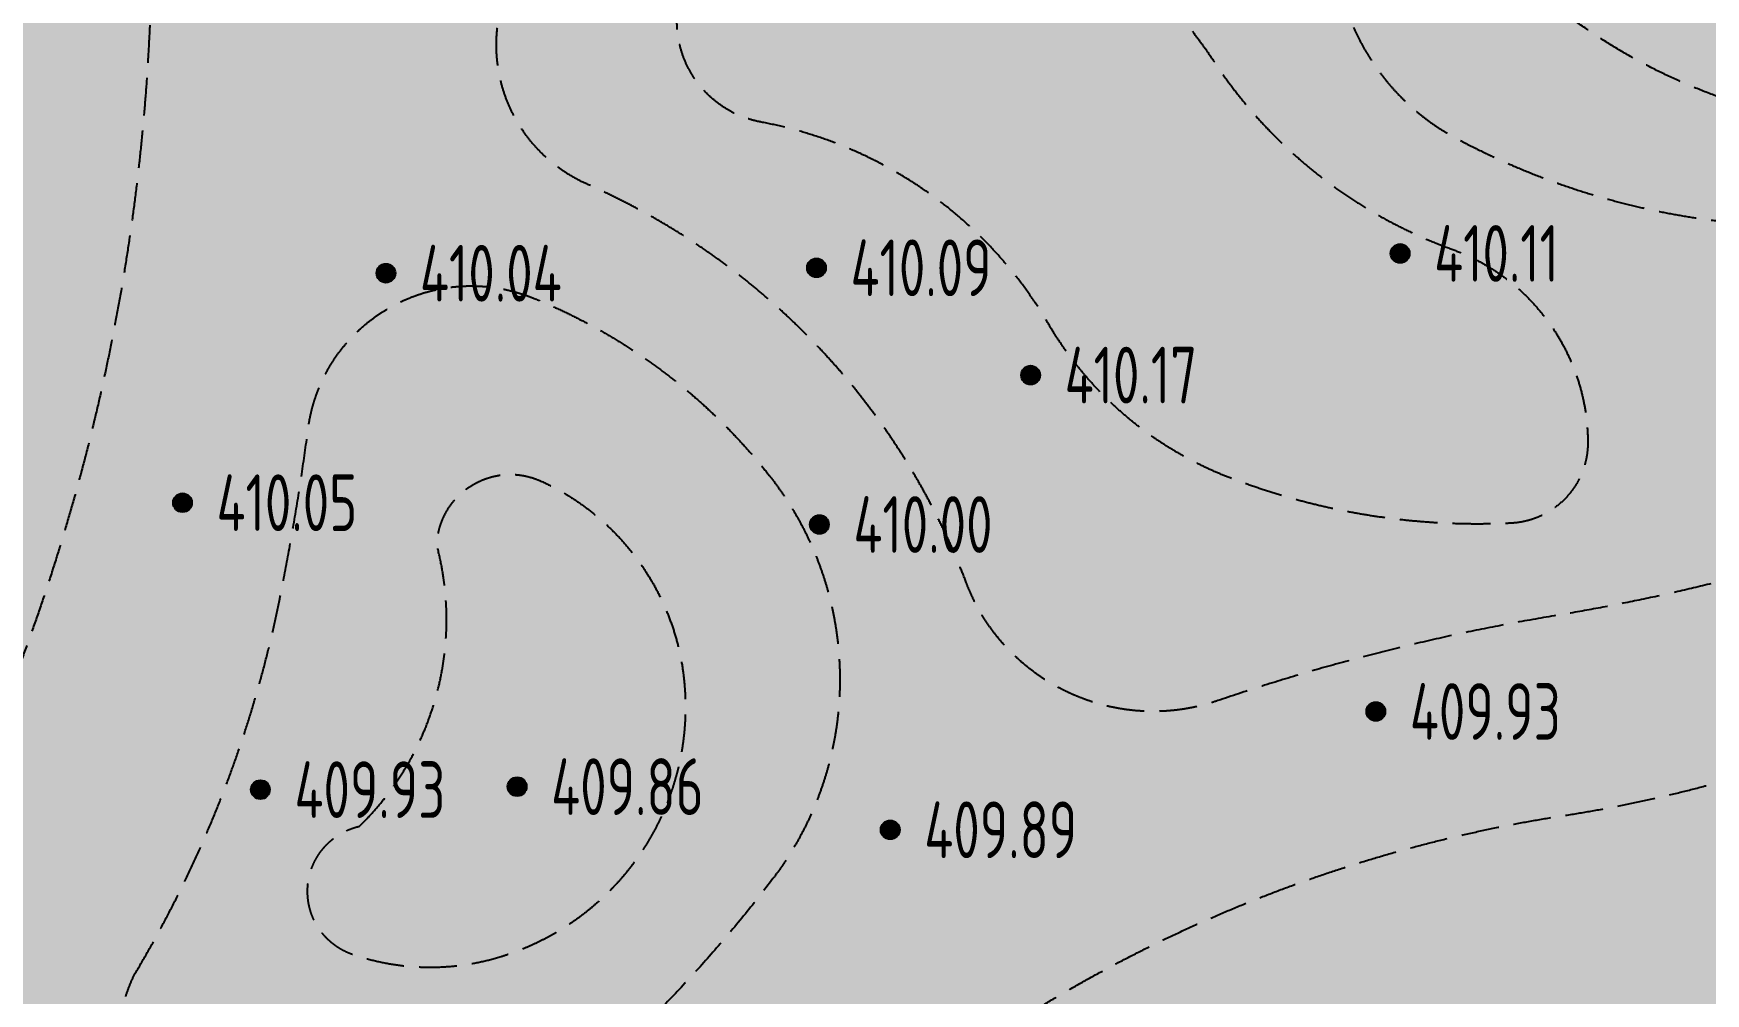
# Model space of a CAD drawing. Header units: millimetres. Extents: x 387826 to 388039216, y 3325062 to 3325368396.
# Drawn here: x 387606583 to 387628709, y 3324924972 to 3324937675 of the extents above; entities that cross this region are included whole.
import ezdxf
from ezdxf.enums import TextEntityAlignment as Align

# ---------------------------------------------------------------- set-up
doc = ezdxf.new("R2010")
doc.units = ezdxf.units.MM
doc.header["$LTSCALE"] = 1000
doc.header["$MEASUREMENT"] = 0
doc.linetypes.add('ACAD_ISO04W100', pattern=[30, 24, -3, 0, -3])
doc.linetypes.add('DASH', pattern=[0.35, 0.25, -0.1])
for name, color, linetype in [('0 Plan-Green C1', 60, 'DASH'), ('0 Plan-Green C2', 75, 'DASH'), ('0 Plan-Green Hatch', 76, 'Continuous'), ('0 Plan-Hatch 1', 8, 'Continuous'), ('0 Plan-Pavedivide', 15, 'Continuous'), ('0 Plan-Road 2', 40, 'Continuous'), ('0-SITE', 7, 'Continuous'), ('000-Earth-MSCQ（不打印）$0$GCD', 251, 'Continuous'), ('0NT-Center', 1, 'ACAD_ISO04W100')]:
    doc.layers.add(name, color=color, linetype=linetype)
doc.styles.add('000-Earth-MSCQ（不打印）$0$HZ', font='gbenor.shx', dxfattribs={"width": 0.8, "bigfont": 'hztxt.shx'})
pattern_1 = [(90, (387910883.5935059, 3325096422.695915), (-798.2363799999999, 798.23638), [211.664528, -1384.80812]), (45, (387910883.5935059, 3325096422.695915), (-798.2369240652082, 798.2369240652083), [211.664528, -917.2129199999998]), (135, (387910883.5935059, 3325096422.695915), (-798.2369240652083, -798.2369240652082), [211.664528, -917.2129199999998])]

# ---------------------------------------------------------------- blocks, each defined once
blk = doc.blocks.new('000-Earth-MSCQ（不打印）$0$gc200')
h = blk.add_hatch(color=256)
edge = h.paths.add_edge_path()
edge.add_arc((0, -5.551115123125783e-17), 0.2500000000000001, 0, 360)
blk.add_circle((0, -5.551115123125783e-17), 0.2500000000000001)
blk = doc.blocks.new('000-Earth-MSCQ（不打印）')
at = {"layer": '000-Earth-MSCQ（不打印）$0$GCD', "linetype": 'Continuous'}
ref = blk.add_blockref('000-Earth-MSCQ（不打印）$0$gc200', (387624667.3, 3324934764.5), dxfattribs=dict(at, xscale=500, yscale=500, zscale=500))
ref.add_attrib('height', '410.11', dxfattribs={"linetype": 'Continuous', "height": 750, "style": '000-Earth-MSCQ（不打印）$0$HZ', "width": 0.8}).set_placement((387625117.3, 3324934764.5), align=Align.MIDDLE_LEFT)
ref = blk.add_blockref('000-Earth-MSCQ（不打印）$0$gc200', (387611247.5, 3324934502.1), dxfattribs=dict(at, xscale=500, yscale=500, zscale=500))
ref.add_attrib('height', '410.04', dxfattribs={"linetype": 'Continuous', "height": 750, "style": '000-Earth-MSCQ（不打印）$0$HZ', "width": 0.8}).set_placement((387611697.5, 3324934502.1), align=Align.MIDDLE_LEFT)
ref = blk.add_blockref('000-Earth-MSCQ（不打印）$0$gc200', (387616944.7, 3324934574.3), dxfattribs=dict(at, xscale=500, yscale=500, zscale=500))
ref.add_attrib('height', '410.09', dxfattribs={"linetype": 'Continuous', "height": 750, "style": '000-Earth-MSCQ（不打印）$0$HZ', "width": 0.8}).set_placement((387617394.7, 3324934574.3), align=Align.MIDDLE_LEFT)
ref = blk.add_blockref('000-Earth-MSCQ（不打印）$0$gc200', (387619778, 3324933154.7), dxfattribs=dict(at, xscale=500, yscale=500, zscale=500))
ref.add_attrib('height', '410.17', dxfattribs={"linetype": 'Continuous', "height": 750, "style": '000-Earth-MSCQ（不打印）$0$HZ', "width": 0.8}).set_placement((387620228, 3324933154.7), align=Align.MIDDLE_LEFT)
ref = blk.add_blockref('000-Earth-MSCQ（不打印）$0$gc200', (387608555.5, 3324931466.3), dxfattribs=dict(at, xscale=500, yscale=500, zscale=500))
ref.add_attrib('height', '410.05', dxfattribs={"linetype": 'Continuous', "height": 750, "style": '000-Earth-MSCQ（不打印）$0$HZ', "width": 0.8}).set_placement((387609005.5, 3324931466.3), align=Align.MIDDLE_LEFT)
ref = blk.add_blockref('000-Earth-MSCQ（不打印）$0$gc200', (387616983.1, 3324931177.7), dxfattribs=dict(at, xscale=500, yscale=500, zscale=500))
ref.add_attrib('height', '410.00', dxfattribs={"linetype": 'Continuous', "height": 750, "style": '000-Earth-MSCQ（不打印）$0$HZ', "width": 0.8}).set_placement((387617433.1, 3324931177.7), align=Align.MIDDLE_LEFT)
ref = blk.add_blockref('000-Earth-MSCQ（不打印）$0$gc200', (387624346, 3324928703.9), dxfattribs=dict(at, xscale=500, yscale=500, zscale=500))
ref.add_attrib('height', '409.93', dxfattribs={"linetype": 'Continuous', "height": 750, "style": '000-Earth-MSCQ（不打印）$0$HZ', "width": 0.8}).set_placement((387624796.0000001, 3324928703.9), align=Align.MIDDLE_LEFT)
ref = blk.add_blockref('000-Earth-MSCQ（不打印）$0$gc200', (387609586.3, 3324927670.1), dxfattribs=dict(at, xscale=500, yscale=500, zscale=500))
ref.add_attrib('height', '409.93', dxfattribs={"linetype": 'Continuous', "height": 750, "style": '000-Earth-MSCQ（不打印）$0$HZ', "width": 0.8}).set_placement((387610036.3, 3324927670.1), align=Align.MIDDLE_LEFT)
ref = blk.add_blockref('000-Earth-MSCQ（不打印）$0$gc200', (387612983.1, 3324927709.6), dxfattribs=dict(at, xscale=500, yscale=500, zscale=500))
ref.add_attrib('height', '409.86', dxfattribs={"linetype": 'Continuous', "height": 750, "style": '000-Earth-MSCQ（不打印）$0$HZ', "width": 0.8}).set_placement((387613433.1, 3324927709.6), align=Align.MIDDLE_LEFT)
ref = blk.add_blockref('000-Earth-MSCQ（不打印）$0$gc200', (387617920.7, 3324927139), dxfattribs=dict(at, xscale=500, yscale=500, zscale=500))
ref.add_attrib('height', '409.89', dxfattribs={"linetype": 'Continuous', "height": 750, "style": '000-Earth-MSCQ（不打印）$0$HZ', "width": 0.8}).set_placement((387618370.7, 3324927139), align=Align.MIDDLE_LEFT)

msp = doc.modelspace()

# ---------------------------------------------------------------- hatches: boundary and pattern name
at = {"layer": '0 Plan-Green Hatch', "ltscale": 10}
h = msp.add_hatch(dxfattribs=at)
h.set_pattern_fill('GRASS', color=256, scale=400, double=1)
h.set_pattern_definition(pattern_1)
edge = h.paths.add_edge_path()
edge.add_line((387622439.0599667, 3324854050.936299), (387623173.6833379, 3324853939.656582))
edge.add_line((387623173.6833379, 3324853939.656582), (387635096.1587876, 3324877614.537973))
edge.add_line((387635096.1587876, 3324877614.537973), (387637326.4545873, 3324880090.89868))
edge.add_line((387637326.4545873, 3324880090.89868), (387648092.625536, 3324901769.250156))
edge.add_line((387648092.625536, 3324901769.250156), (387653675.5063087, 3324913098.933503))
edge.add_line((387653675.5063087, 3324913098.933503), (387659029.9602896, 3324926312.71594))
edge.add_line((387659029.9602896, 3324926312.71594), (387666293.4541628, 3324933025.957657))
edge.add_line((387666293.4541628, 3324933025.957657), (387674562.7421811, 3324955273.126987))
edge.add_line((387674562.7421811, 3324955273.126987), (387674698.8546848, 3324955833.61237))
edge.add_line((387674698.8546848, 3324955833.61237), (387679274.3591145, 3324966056.084505))
edge.add_line((387679274.3591145, 3324966056.084505), (387692670.727551, 3324988471.826824))
edge.add_line((387692670.727551, 3324988471.826824), (387687672.3361686, 3324991569.787791))
edge.add_line((387687672.3361686, 3324991569.787791), (387699107.2769016, 3325013209.461398))
edge.add_line((387699107.2769016, 3325013209.461398), (387703730.9022322, 3325018962.653418))
edge.add_line((387703730.9022322, 3325018962.653418), (387707660.8433574, 3325021085.874216))
edge.add_line((387707660.8433574, 3325021085.874216), (387708978.7375107, 3325021533.479846))
edge.add_line((387708978.7375107, 3325021533.479846), (387713125.3676936, 3325024321.017564))
edge.add_line((387713125.3676936, 3325024321.017564), (387719878.4443215, 3325030249.513507))
edge.add_line((387719878.4443215, 3325030249.513507), (387727149.4825557, 3325038560.592924))
edge.add_line((387727149.4825557, 3325038560.592924), (387731947.0142126, 3325045521.987648))
edge.add_line((387731947.0142126, 3325045521.987648), (387732792.6573083, 3325048405.001884))
edge.add_line((387732792.6573083, 3325048405.001884), (387736658.1743807, 3325052379.78923))
edge.add_line((387736658.1743807, 3325052379.78923), (387738724.4244739, 3325053061.984234))
edge.add_line((387738724.4244739, 3325053061.984234), (387755596.1018205, 3325073700.059758))
edge.add_line((387755596.1018205, 3325073700.059758), (387757359.0947688, 3325075809.7136))
edge.add_line((387757359.0947688, 3325075809.7136), (387765030.6402072, 3325091176.180011))
edge.add_line((387765030.6402072, 3325091176.180011), (387763567.2492012, 3325091306.558766))
edge.add_line((387763567.2492012, 3325091306.558766), (387764643.4762778, 3325092870.663066))
edge.add_line((387764643.4762778, 3325092870.663066), (387763677.4327329, 3325093513.918848))
edge.add_line((387763677.4327329, 3325093513.918848), (387760351.9995351, 3325088519.772871))
edge.add_line((387760351.9995351, 3325088519.772871), (387757854.926546, 3325090182.48947))
edge.add_line((387757854.926546, 3325090182.48947), (387746044.347819, 3325072445.325399))
edge.add_arc((387645329.0706022, 3325139508.228231), 121000.0000046023, 309.74241311210085, 326.34169422267865, ccw=False)
edge.add_arc((387645329.2748908, 3325139507.932482), 120999.6419855282, 304.961169591263, 309.74242826514626, ccw=False)
edge.add_arc((387763683.9662794, 3324966246.727285), 88844.09917226598, 123.4868483728974, 149.7895362449835)
edge.add_arc((387680669.4993267, 3325002504.157055), 10499.99999996763, -109.5936893519368, 53.55920835511489, ccw=False)
edge.add_line((387677148.3473426, 3324992612.165916), (387673651.3536385, 3324985981.462848))
edge.add_line((387673651.3536385, 3324985981.462848), (387646879.8653454, 3324935219.63581))
edge.add_arc((387620344.1212687, 3324949214.430786), 30000.00000171048, 286.5819363186826, 332.19309994883685, ccw=False)
edge.add_arc((387637327.6832241, 3324892178.531931), 29510.79847056292, 106.5819363209107, 159.4825744767803)
edge.add_line((387609688.883474, 3324902521.837725), (387600522.3601472, 3324902521.837726))
edge.add_arc((387629038.2827542, 3324896341.687208), 29177.93862749183, 167.771613600219, 206.6177727609841)
edge.add_line((387602952.7591405, 3324883268.907842), (387599368.7798252, 3324882693.003032))
edge.add_arc((387581780.5333471, 3324878865.002812), 17999.99999596056, -22.8216057335012, 12.27867238597372, ccw=False)
edge.add_line((387598371.4385754, 3324871883.465477), (387617732.5046101, 3324862101.924585))
edge.add_line((387617732.5046101, 3324862101.924585), (387620049.8063839, 3324854469.025551))
edge.add_line((387620049.8063839, 3324854469.025551), (387622439.0599667, 3324854050.936299))
h = msp.add_hatch(dxfattribs=at)
h.set_pattern_fill('GRASS', color=256, scale=400, double=1)
h.set_pattern_definition(pattern_1)
edge = h.paths.add_edge_path()
edge.add_line((387605212.8324866, 3324914026.611679), (387598663.9888676, 3324918303.935458))
edge.add_arc((387602932.0574766, 3324916289.786137), 4719.449876758691, 143.0082931502428, 154.7368511643453, ccw=False)
edge.add_arc((387570322.7501565, 3324938960.445071), 34999.99997610715, 325.4865901038211, 360.0000000593251)
edge.add_line((387605322.7501326, 3324938960.445107), (387605322.7501268, 3324946120.112624))
edge.add_line((387605322.7501268, 3324946120.112624), (387611315.734759, 3324946127.482451))
edge.add_line((387611315.734759, 3324946127.482451), (387614770.9359706, 3324946256.371298))
edge.add_line((387614770.9359706, 3324946256.371298), (387618955.270937, 3324946756.373236))
edge.add_line((387618955.270937, 3324946756.373236), (387623204.4845629, 3324947638.534652))
edge.add_line((387623204.4845629, 3324947638.534652), (387628446.2095934, 3324949318.850211))
edge.add_line((387628446.2095934, 3324949318.850211), (387633017.6265892, 3324951351.834165))
edge.add_line((387633017.6265892, 3324951351.834165), (387635887.2741393, 3324952937.318831))
edge.add_line((387635887.2741393, 3324952937.318831), (387636770.4404508, 3324953013.30145))
edge.add_line((387636770.4404508, 3324953013.30145), (387641200.8071445, 3324953435.152136))
edge.add_line((387641200.8071445, 3324953435.152136), (387643258.7555928, 3324954834.03511))
edge.add_line((387643258.7555928, 3324954834.03511), (387643999.2364283, 3324956126.063885))
edge.add_line((387643999.2364283, 3324956126.063885), (387644469.361406, 3324959483.349897))
edge.add_line((387644469.361406, 3324959483.349897), (387647017.6491855, 3324962120.423264))
edge.add_line((387647017.6491855, 3324962120.423264), (387649717.3688855, 3324965420.779857))
edge.add_line((387649717.3688855, 3324965420.779857), (387651287.2803114, 3324967653.897116))
edge.add_line((387651287.2803114, 3324967653.897116), (387653047.2110363, 3324970529.781031))
edge.add_line((387653047.2110363, 3324970529.781031), (387654554.1020607, 3324973407.835589))
edge.add_line((387654554.1020607, 3324973407.835589), (387656414.01813, 3324977854.928609))
edge.add_line((387656414.01813, 3324977854.928609), (387657664.2517966, 3324981620.279696))
edge.add_line((387657664.2517966, 3324981620.279696), (387659066.9910163, 3324989862.33321))
edge.add_line((387659066.9910163, 3324989862.33321), (387660604.2452163, 3325007094.535869))
edge.add_line((387660604.2452163, 3325007094.535869), (387670179.5622511, 3325002044.570121))
edge.add_arc((387680669.499327, 3325002504.157055), 10500.00000033511, 182.5086482844089, 233.9798892419005)
edge.add_line((387674494.7729348, 3324994011.645413), (387644226.2909787, 3324936619.115385))
edge.add_arc((387620344.1211289, 3324949214.430957), 27000.00020555884, 286.5819364892167, 332.1930999504311, ccw=False)
edge.add_arc((387637327.683369, 3324892178.531762), 32510.7986747159, 106.5819364885324, 154.1646976505416)
edge.add_line((387608066.3248385, 3324906346.274258), (387601565.8885967, 3324906471.837726))
edge.add_arc((387632545.0828316, 3324896174.775365), 32645.67304730773, 146.8497662693623, 161.6138956042739, ccw=False)

# ---------------------------------------------------------------- linework, layer by layer
at = {"layer": '0 Plan-Green C1', "ltscale": 2, "flags": 128}
for points in [[(387638688.7143527, 3324940599.555084, -0.07100991420478074), (387636309.0101424, 3324938065.973446, -0.3810949930217684), (387626077.1642194, 3324938611.665722, -0.6125582320519428), (387627070.9113538, 3324941715.04411)], [(387607920.0747831, 3324925223.884234, 0.08523396020811978), (387609842.5446274, 3324930192.613461, 0.01692612772118587), (387610217.9809169, 3324932443.566804, -0.4906108541422828), (387613192.5307058, 3324934175.079256, -0.1297717650337606), (387616311.4725521, 3324931837.55029, -0.3418647436660603), (387616368.7606797, 3324926493.839836, -0.06676398982395713), (387613047.6586592, 3324923146.26194, -0.1465733146064246), (387610101.9929287, 3324922020.778846, -0.5770171105886116), (387607920.0747833, 3324925223.884234, -0.628404438950243)]]:
    msp.add_lwpolyline(points, format="xyb", dxfattribs=at)
at = {"layer": '0 Plan-Green C2', "ltscale": 2, "flags": 128}
for points in [[(387604105.0471364, 3324895224.975915, -0.02368632179822855), (387604494.021681, 3324897165.722773, -0.3052244265943733), (387608114.4253709, 3324900426.231014, 0.2386208634717205), (387612254.523378, 3324903314.512087, -0.08042506218966565), (387615255.1886503, 3324907231.670579, 0.09016215567242755), (387619160.9403965, 3324912539.863861, -0.2095576109219896), (387628042.7862641, 3324918409.242629, 0.1578550727648374), (387646390.4097891, 3324929171.688763, 0.09692867180284608), (387652328.0449371, 3324940886.015081, -0.07771033047882661), (387658218.2982383, 3324952171.42615, 0.01023953454996432), (387662416.0122675, 3324958105.597818)], [(387608122.206722, 3324937786.442453, -0.110416453355394), (387604985.4162679, 3324926156.988145, 0.6503429362073144), (387610324.0867736, 3324919113.21985, 0.1275013866672021), (387617030.3834949, 3324922644.12076, -0.1474006040284963), (387626837.4107059, 3324927327.950559, 0.1536531530966297), (387636362.9948142, 3324932021.258597, 0.0877383086419427), (387641383.1587164, 3324938862.596261, 0.0877383086419427)], [(387610895.6974888, 3324927185.391679, 0.2710054346414172), (387611921.0956786, 3324930903.430017, -0.5333444108095182), (387613298.0436347, 3324931752.425942, -0.2757137118830598), (387615202.3303574, 3324929000.500144, -0.3474663802676767), (387612770.7048678, 3324925458.117465, -0.1589771418733807), (387610807.8029887, 3324925487.399829, -0.7541327239218962), (387610895.6974888, 3324927185.391679, -0.9266667062147285)]]:
    msp.add_lwpolyline(points, format="xyb", dxfattribs=at)
at = {"layer": '0 Plan-Green C2', "color": 8, "ltscale": 2, "flags": 128}
for points in [[(387612787.6738996, 3324938081.475119, -0.3165299629472176), (387617448.3411842, 3324941755.281674, -0.1935317001300071), (387622890.6285941, 3324939903.917018, -0.1586053432790373), (387623874.860648, 3324938283.972944, 0.2152118297895214), (387625409.1039015, 3324936287.96882, 0.1203301675450796), (387629927.1579125, 3324935124.714044, -0.8497047523187121), (387630564.0189301, 3324930901.285212, -0.03708866528726078), (387626742.8528257, 3324929975.602884, 0.04142340745150423), (387622255.8851764, 3324928847.42273, -0.4039760554181509), (387618926.8209819, 3324930409.521291, 0.200728214550407), (387613915.1968586, 3324935678.202106, -0.3752137626852226), (387612787.6738996, 3324938081.475119, -0.7535621668608178)], [(387615254.1974302, 3324938473.550569, -0.4077859745667105), (387621086.7443268, 3324938618.536802, -0.05889867243685955), (387622218.4460155, 3324937284.673725, 0.1605758410237048), (387625352.3522321, 3324934819.946276, -0.3141024296254392), (387627151.4366073, 3324932268.219382, -0.4013910911334356), (387626135.8076104, 3324931195.341799, -0.1057181652399261), (387622392.5409364, 3324931804.273707, -0.1687475635789984), (387620013.093101, 3324933834.055297, 0.2176829671115851), (387616211.8041982, 3324936501.76861, -0.5051014486742544), (387615254.1974304, 3324938473.550569, -0.6045124589078914)]]:
    msp.add_lwpolyline(points, format="xyb", dxfattribs=at)
at = {"layer": '0 Plan-Hatch 1', "ltscale": 10}
for centre, radius, start, end in [((387620344.1212702, 3324949214.430785), 27240.00000016243, 286.5819363165328, 332.1930999484008), ((387620344.12127, 3324949214.430785), 27330.00000035163, 286.5819363166662, 332.1930999483978), ((387620344.1212698, 3324949214.430785), 27420.00000037111, 286.5819363172025, 332.1930999493342), ((387620344.12127, 3324949214.430785), 27510.00000046642, 286.5819363166189, 332.1930999481023), ((387620344.1212698, 3324949214.430784), 27600.00000021074, 286.5819363173157, 332.1930999498515), ((387620344.12127, 3324949214.430785), 27690.00000030605, 286.5819363168538, 332.1930999486258), ((387620344.1212702, 3324949214.430785), 27780.00000045408, 286.5819363162771, 332.1930999474656), ((387620344.1212698, 3324949214.430784), 27870.00000018685, 286.581936317438, 332.1930999502956), ((387620344.1212699, 3324949214.430784), 27960.00000011244, 286.5819363173761, 332.1930999500016), ((387620344.1212701, 3324949214.430785), 28050.00000020775, 286.5819363168033, 332.1930999487913), ((387620344.1212699, 3324949214.430785), 28140.00000044967, 286.5819363169319, 332.1930999488437), ((387620344.12127, 3324949214.430785), 28230.00000037526, 286.5819363167563, 332.1930999485572), ((387620344.1212702, 3324949214.430785), 28320.00000047057, 286.5819363163064, 332.193099947363), ((387620344.1212704, 3324949214.430784), 28679.99999976922, 286.5819363164217, 332.1930999490592), ((387620344.1212699, 3324949214.430785), 28770.00000022203, 286.5819363172313, 332.1930999493312), ((387620344.1212698, 3324949214.430784), 28859.99999991363, 286.5819363177823, 332.1930999509449), ((387620344.1212699, 3324949214.430784), 28950.00000006166, 286.5819363172261, 332.1930999498243), ((387620344.1212701, 3324949214.430785), 29040.00000015697, 286.5819363167859, 332.1930999486557), ((387620344.1212699, 3324949214.430784), 29129.99999990129, 286.5819363174456, 332.1930999503113), ((387620344.1212698, 3324949214.430784), 29219.99999981533, 286.5819363177224, 332.1930999510751), ((387620344.1212699, 3324949214.430784), 29310.00000001608, 286.5819363173965, 332.1930999500222)]:
    msp.add_arc(centre, radius, start, end, dxfattribs=at)
at = {"layer": '0 Plan-Pavedivide', "ltscale": 10}
for centre, radius, start, end in [((387620344.12127, 3324949214.430785), 27150.00000028956, 286.5819363168347, 332.1930999487558), ((387620344.1212699, 3324949214.430785), 28410.00000026761, 286.5819363169404, 332.1930999491207), ((387620344.1212699, 3324949214.430784), 28590.00000010724, 286.5819363171659, 332.1930999496213)]:
    msp.add_arc(centre, radius, start, end, dxfattribs=at)
at = {"layer": '0 Plan-Road 2', "ltscale": 10}
msp.add_arc((387620344.1212702, 3324949214.430785), 27000.00000007921, 286.5819363062033, 332.1931001160453, dxfattribs=at)
at = {"layer": '0NT-Center', "ltscale": 0.05}
msp.add_arc((387620344.1212702, 3324949214.430785), 28500.00000007921, 286.5819363062033, 332.1931001160453, dxfattribs=at)

# ---------------------------------------------------------------- block references
at = {"layer": '0-SITE', "ltscale": 10}
msp.add_blockref('000-Earth-MSCQ（不打印）', (0, 0), dxfattribs=at)

doc.saveas('drawing.dxf')
